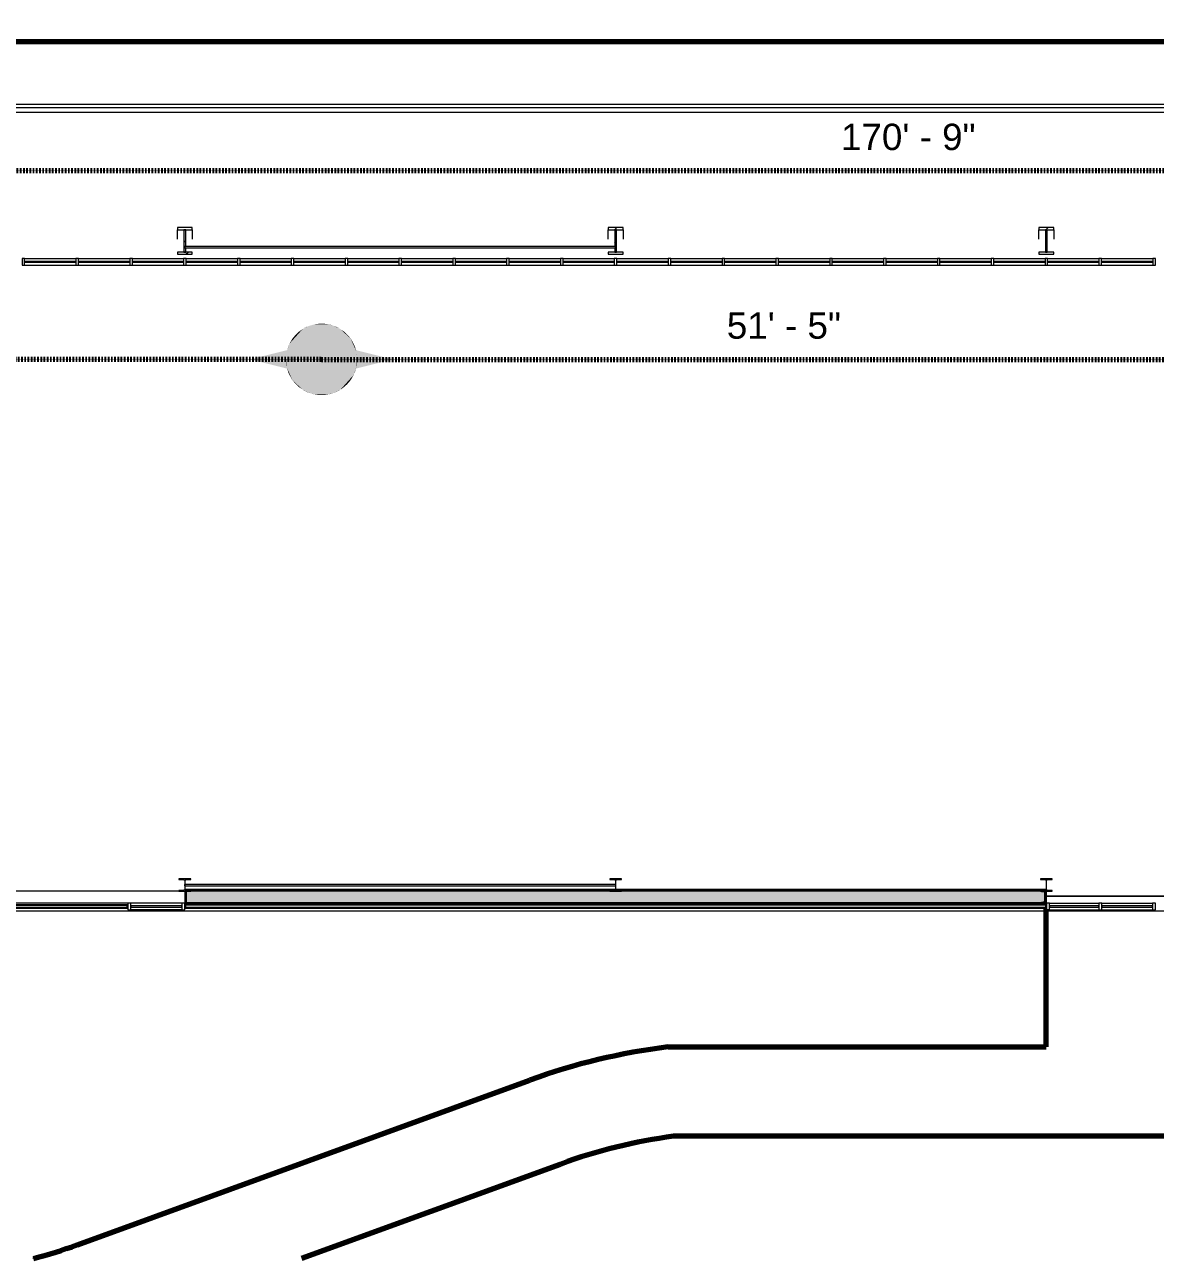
# Model space of a CAD drawing. Header units: inches. Extents: x 0 to 26364, y -23034 to 792.
# Drawn here: x 23268 to 24028, y -23034 to -22205 of the extents above; entities that cross this region are included whole.
import ezdxf

# ---------------------------------------------------------------- set-up
doc = ezdxf.new("R2010")
doc.units = ezdxf.units.IN
doc.header["$MEASUREMENT"] = 0
doc.linetypes.add('Dash', pattern=[0.25, 0.125, -0.125])
for name, color, linetype, lineweight in [('A-ANNO-IDEN', 131, 'Continuous', 9), ('A-ANNO-NOTE', 131, 'Continuous', 9), ('A-FLOR', 192, 'Continuous', 13), ('A-FLOR-HRAL', 11, 'Continuous', 13), ('A-FLOR-OTLN', 90, 'Continuous', 70), ('A-GENM', 13, 'Continuous', 13), ('A-GLAZ-CURT', 52, 'Continuous', 13), ('A-GLAZ-CWMG', 51, 'Continuous', 13), ('A-SITE-ROAD', 130, 'Continuous', 70), ('A-SITE-SWLK', 140, 'Continuous', 70), ('A-WALL', 113, 'Continuous', 13), ('A-WALL-PATT', 111, 'Continuous', 25), ('C-TOPO', 7, 'Continuous', 13), ('L-SITE-WALL', 31, 'Continuous', 13), ('S-BEAM', 12, 'Continuous', 13), ('S-COLS', 52, 'Continuous', 13)]:
    doc.layers.add(name, color=color, linetype=linetype, lineweight=lineweight)
doc.styles.add('Arial_1', font='arial.ttf', dxfattribs={"height": 17.703593})
pattern_1 = [(225, (23954.39, -22360.053), (19.00703, -19.00703), []), (225, (23954.39, -22388.853), (19.00703, -19.00703), [])]
pattern_2 = [(225, (23664.89, -22360.053), (19.00703, -19.00703), []), (225, (23664.89, -22388.853), (19.00703, -19.00703), [])]
pattern_3 = [(225, (23375.39, -22360.053), (19.00703, -19.00703), []), (225, (23375.39, -22388.853), (19.00703, -19.00703), [])]

# ---------------------------------------------------------------- blocks, each defined once
blk = doc.blocks.new('Struct_Xcel_Sports Complex_rvt-1-Egress Plan')
at = {"layer": 'A-FLOR', "color": 7}
blk.add_line((24132.95, -22790.8), (23954.27, -22790.8), dxfattribs=at)
at = {"layer": 'L-SITE-WALL', "color": 7}
for p, q in [((23337.08, -22798.8), (22941.02, -22798.8)), ((23954.52, -22798.8), (23375.27, -22798.8)), ((23954.27, -22790.8), (24132.95, -22790.8))]:
    blk.add_line(p, q, dxfattribs=at)
blk = doc.blocks.new('W-Wide Flange-Column - B2_E-V1-Egress Plan')
at = {"layer": 'S-COLS', "lineweight": 9}
h = blk.add_hatch(dxfattribs=at)
h.set_pattern_fill('FP_1', color=256, style=0, pattern_type=2)
h.set_pattern_definition([(225, (23375.39, -22783.178), (19.00703, -19.00703), []), (225, (23375.39, -22811.978), (19.00703, -19.00703), [])])
h.paths.add_polyline_path([(4, 4.13), (-4, 4.13), (-4, 3.69), (-0.84, 3.69), (-0.35, 3.49), (-0.14, 3), (-0.11, 0.73), (0.09, 0.7), (0.14, 0.73), (0.14, 3), (0.35, 3.49), (0.84, 3.69), (4, 3.69)], flags=0)
h.paths.add_polyline_path([(0.14, -0.17), (-0.03, -0.27), (-0.14, -0.27), (-0.14, -3), (-0.35, -3.49), (-0.84, -3.69), (-4, -3.69), (-4, -4.12), (4, -4.12), (4, -3.69), (0.84, -3.69), (0.35, -3.49), (0.14, -3), (0.14, -0.18)], flags=0)
at = {"layer": 'S-COLS', "lineweight": 15}
for p, q in [((4, 4.13), (-4, 4.13)), ((-4, 4.13), (-4, 3.69)), ((-4, 3.69), (-0.84, 3.69)), ((-0.14, 3), (-0.14, 0.73)), ((0.14, 0.64), (0.14, 3)), ((0.84, 3.69), (4, 3.69)), ((4, 3.69), (4, 4.13)), ((-0.84, -3.69), (-4, -3.69)), ((-4, -3.69), (-4, -4.12)), ((-4, -4.12), (4, -4.12)), ((-0.14, -0.27), (-0.14, -3)), ((0.14, -3), (0.14, -0.17)), ((4, -3.69), (0.84, -3.69)), ((4, -4.12), (4, -3.69))]:
    blk.add_line(p, q, dxfattribs=at)
for centre, start, end in [((-0.84, 3), 0, 90), ((0.84, 3), 90, 180), ((-0.84, -3), 270, 0), ((0.84, -3), 180, 270)]:
    blk.add_arc(centre, 0.691, start, end, dxfattribs=at)
blk = doc.blocks.new('W-Wide Flange-Column - B2_E-V2-Egress Plan')
at = {"layer": 'S-COLS', "lineweight": 9}
h = blk.add_hatch(dxfattribs=at)
h.set_pattern_fill('FP_2', color=256, style=0, pattern_type=2)
h.set_pattern_definition([(225, (23664.89, -22783.178), (19.00703, -19.00703), []), (225, (23664.89, -22811.978), (19.00703, -19.00703), [])])
h.paths.add_polyline_path([(4, 4.13), (-4, 4.13), (-4, 3.69), (-0.84, 3.69), (-0.35, 3.49), (-0.14, 3), (-0.11, 0.65), (0.06, 0.73), (0.14, 0.73), (0.14, 3), (0.35, 3.49), (0.84, 3.69), (4, 3.69)], flags=0)
h.paths.add_polyline_path([(-0.14, -0.15), (-0.14, -3), (-0.35, -3.49), (-0.84, -3.69), (-4, -3.69), (-4, -4.12), (4, -4.12), (4, -3.69), (0.84, -3.69), (0.35, -3.49), (0.14, -3), (0.13, -0.27), (-0.06, -0.23)], flags=0)
at = {"layer": 'S-COLS', "lineweight": 15}
for p, q in [((4, 4.13), (-4, 4.13)), ((-4, 4.13), (-4, 3.69)), ((-4, 3.69), (-0.84, 3.69)), ((-0.14, 3), (-0.14, 0.62)), ((0.14, 0.73), (0.14, 3)), ((0.84, 3.69), (4, 3.69)), ((4, 3.69), (4, 4.13)), ((-0.84, -3.69), (-4, -3.69)), ((-4, -3.69), (-4, -4.12)), ((-4, -4.12), (4, -4.12)), ((-0.14, -0.15), (-0.14, -3)), ((0.14, -3), (0.14, -0.27)), ((4, -3.69), (0.84, -3.69)), ((4, -4.12), (4, -3.69))]:
    blk.add_line(p, q, dxfattribs=at)
for centre, start, end in [((-0.84, 3), 0, 90), ((0.84, 3), 90, 180), ((-0.84, -3), 270, 0), ((0.84, -3), 180, 270)]:
    blk.add_arc(centre, 0.691, start, end, dxfattribs=at)
blk = doc.blocks.new('W-Wide Flange-Column - B2_E-V3-Egress Plan')
at = {"layer": 'S-COLS', "lineweight": 15}
for p, q in [((4, 4.13), (-4, 4.13)), ((-4, 4.13), (-4, 3.69)), ((-4, 3.69), (-0.84, 3.69)), ((-0.14, 3), (-0.14, -3)), ((0.14, -3), (0.14, 3)), ((0.84, 3.69), (4, 3.69)), ((4, 3.69), (4, 4.13)), ((-0.84, -3.69), (-4, -3.69)), ((-4, -3.69), (-4, -4.12)), ((-4, -4.12), (4, -4.12)), ((4, -3.69), (0.84, -3.69)), ((4, -4.12), (4, -3.69))]:
    blk.add_line(p, q, dxfattribs=at)
for centre, start, end in [((-0.84, 3), 0, 90), ((0.84, 3), 90, 180), ((-0.84, -3), 270, 0), ((0.84, -3), 180, 270)]:
    blk.add_arc(centre, 0.691, start, end, dxfattribs=at)
blk = doc.blocks.new('Rectangular Mullion - Exterior 2_ x 4_5_-1142339-Egress Plan')
at = {"layer": 'A-GLAZ-CWMG'}
for p, q in [((-2, 3), (0, 3)), ((-2, -1.5), (-2, 3)), ((0, 3), (0, -1.5)), ((0, -1.5), (-2, -1.5))]:
    blk.add_line(p, q, dxfattribs=at)
blk = doc.blocks.new('Top Rail Type - Top Rail_Internal_-939601-Egress Plan')
at = {"layer": 'A-FLOR-HRAL', "lineweight": 9}
for p, q in [((24222.81, -22261.26), (23241.39, -22261.26)), ((24222.81, -22264.3), (23241.39, -22264.3))]:
    blk.add_line(p, q, dxfattribs=at)
blk = doc.blocks.new('System Panel - INSULATED LOW-E GLAZING _SEE ELEVATIONS FOR U-FACTOR_ SHGC_ _ LT_-827433-Egress Plan')
at = {"layer": 'A-GLAZ-CURT', "lineweight": 9}
for p, q in [((17.09375, -0.25), (-17.09375, -0.25)), ((-17.09375, -0.25), (-17.09375, -1.25)), ((-17.09375, -1.25), (17.09375, -1.25)), ((17.09375, -1.25), (17.09375, -0.25))]:
    blk.add_line(p, q, dxfattribs=at)
at = {"layer": 'A-GLAZ-CURT'}
for p, q in [((-17.09375, -1.25), (-17.09375, -0.25)), ((17.09375, -0.25), (-17.09375, -0.25)), ((-17.09375, -1.25), (17.09375, -1.25)), ((17.09375, -0.25), (17.09375, -1.25))]:
    blk.add_line(p, q, dxfattribs=at)
blk = doc.blocks.new('Rectangular Mullion - Exterior 2_ x 4_5_-1115231-Egress Plan')
at = {"layer": 'A-GLAZ-CWMG'}
for p, q in [((-1, 3), (1, 3)), ((-1, -1.5), (-1, 3)), ((1, 3), (1, -1.5)), ((1, -1.5), (-1, -1.5))]:
    blk.add_line(p, q, dxfattribs=at)
blk = doc.blocks.new('columns and girder2 - one-V28-Egress Plan')
at = {"layer": 'S-BEAM', "lineweight": 9}
h = blk.add_hatch(dxfattribs=at)
h.set_pattern_fill('FP_25', color=256, style=0, pattern_type=2)
h.set_pattern_definition(pattern_1)
h.paths.add_polyline_path([(-5, -0.5), (-5, -2), (5, -2), (5, -0.5)], flags=0)
h.paths.add_polyline_path([(-5, -17.03), (-5, -18.55), (5, -18.55), (5, -17.03)], flags=0)
h.paths.add_polyline_path([(5, -1204.89), (-5, -1204.89), (-5, -1206.4), (5, -1206.4)], flags=0)
h.paths.add_polyline_path([(5, -1224.25), (-5, -1224.25), (-5, -1225), (5, -1225)], flags=0)
h = blk.add_hatch(dxfattribs=at)
h.set_pattern_fill('FP_25', color=256, style=0, pattern_type=2)
h.set_pattern_definition(pattern_1)
h.paths.add_polyline_path([(-0.63, -2), (-0.63, -17.03), (0.62, -17.03), (0.62, -2)], flags=0)
h.paths.add_polyline_path([(-0.63, -1206.4), (-0.63, -1224.25), (0.62, -1224.25), (0.62, -1206.4)], flags=0)
at = {"layer": 'S-BEAM', "lineweight": 15}
for p, q in [((5, -0.5), (-5, -0.5)), ((-5, -0.5), (-5, -2)), ((-5, -2), (5, -2)), ((0.62, -2), (-0.63, -2)), ((-0.63, -2), (-0.63, -17.03)), ((0.62, -17.03), (0.62, -2)), ((5, -2), (5, -0.5)), ((5, -17.03), (-5, -17.03)), ((-5, -17.03), (-5, -18.55)), ((-5, -18.55), (5, -18.55)), ((-0.63, -17.03), (0.62, -17.03)), ((5, -18.55), (5, -17.03))]:
    blk.add_line(p, q, dxfattribs=at)
at = {"layer": 'S-BEAM'}
for p, q in [((-5, -17.03), (-5, -10.69)), ((5, -10.69), (5, -17.03))]:
    blk.add_line(p, q, dxfattribs=at)
blk = doc.blocks.new('columns and girder2 - one-V29-Egress Plan')
at = {"layer": 'S-BEAM', "lineweight": 9}
h = blk.add_hatch(dxfattribs=at)
h.set_pattern_fill('FP_26', color=256, style=0, pattern_type=2)
h.set_pattern_definition(pattern_2)
h.paths.add_polyline_path([(5, -0.5), (-5, -0.5), (-5, -2), (5, -2)], flags=0)
h.paths.add_polyline_path([(5, -17.03), (-5, -17.03), (-5, -18.55), (5, -18.55)], flags=0)
h.paths.add_polyline_path([(-5, -1204.89), (-5, -1206.4), (5, -1206.4), (5, -1204.89), (3.06, -1204.89)], flags=0)
h.paths.add_polyline_path([(5, -1224.25), (-5, -1224.25), (-5, -1225), (5, -1225)], flags=0)
h = blk.add_hatch(dxfattribs=at)
h.set_pattern_fill('FP_26', color=256, style=0, pattern_type=2)
h.set_pattern_definition(pattern_2)
h.paths.add_polyline_path([(0, -5.72), (0.22, -5.6), (0.01, -5.71)], flags=0)
h.paths.add_polyline_path([(0.62, -2), (-0.63, -2), (-0.63, -17.03), (0.62, -17.03), (0.62, -5.72), (-0.16, -5.67), (-0.36, -5.33), (-0.22, -4.84), (0, -4.72), (0.62, -4.72), (0.62, -3.93)], flags=0)
h.paths.add_polyline_path([(0.62, -1206.4), (-0.63, -1206.4), (-0.63, -1224.25), (0.62, -1224.25), (0.62, -1222.25), (-0.05, -1222.23), (-0.32, -1222.02), (-0.38, -1221.66), (-0.21, -1221.36), (-0.01, -1221.25), (0.62, -1221.25), (0.62, -1214.36)], flags=0)
at = {"layer": 'S-BEAM', "lineweight": 15}
for p, q in [((5, -0.5), (-5, -0.5)), ((-5, -0.5), (-5, -2)), ((-5, -2), (5, -2)), ((0.62, -2), (-0.63, -2)), ((-0.63, -2), (-0.63, -17.03)), ((0.62, -4.72), (0.62, -2)), ((0.62, -17.03), (0.62, -5.72)), ((5, -2), (5, -0.5)), ((5, -17.03), (-5, -17.03)), ((-5, -17.03), (-5, -18.55)), ((-5, -18.55), (5, -18.55)), ((-0.63, -17.03), (0.62, -17.03)), ((5, -18.55), (5, -17.03))]:
    blk.add_line(p, q, dxfattribs=at)
at = {"layer": 'S-BEAM'}
for p, q in [((-5, -17.03), (-5, -10.69)), ((5, -10.69), (5, -17.03))]:
    blk.add_line(p, q, dxfattribs=at)
blk = doc.blocks.new('columns and girder2 - one-V30-Egress Plan')
at = {"layer": 'S-BEAM', "lineweight": 9}
h = blk.add_hatch(dxfattribs=at)
h.set_pattern_fill('FP_27', color=256, style=0, pattern_type=2)
h.set_pattern_definition(pattern_3)
h.paths.add_polyline_path([(5, -0.5), (-5, -0.5), (-5, -2), (5, -2)], flags=0)
h.paths.add_polyline_path([(-5, -17.03), (-5, -18.55), (5, -18.55), (5, -17.03)], flags=0)
h.paths.add_polyline_path([(-5, -1204.89), (-5, -1206.4), (5, -1206.4), (5, -1204.89)], flags=0)
h.paths.add_polyline_path([(5, -1224.25), (-5, -1224.25), (-5, -1225), (5, -1225)], flags=0)
h = blk.add_hatch(dxfattribs=at)
h.set_pattern_fill('FP_27', color=256, style=0, pattern_type=2)
h.set_pattern_definition(pattern_3)
h.paths.add_polyline_path([(0.62, -2), (-0.63, -2), (-0.63, -4.72), (0.1, -4.78), (0.26, -4.87), (0.35, -5.27), (0.26, -5.57), (-0.1, -5.72), (-0.63, -5.72), (-0.63, -17.03), (0.62, -17.03), (0.62, -3.93)], flags=0)
h.paths.add_polyline_path([(-0.63, -1206.4), (-0.59, -1221.25), (-0.26, -1221.27), (0.01, -1221.48), (0.1, -1221.75), (-0.1, -1222.14), (-0.3, -1222.25), (-0.63, -1222.25), (-0.63, -1224.25), (0.62, -1224.25), (0.62, -1206.4)], flags=0)
at = {"layer": 'S-BEAM', "lineweight": 15}
for p, q in [((5, -0.5), (-5, -0.5)), ((-5, -0.5), (-5, -2)), ((-5, -2), (5, -2)), ((0.62, -2), (-0.63, -2)), ((-0.63, -2), (-0.63, -4.72)), ((-0.63, -5.72), (-0.63, -17.03)), ((0.62, -17.03), (0.62, -2)), ((5, -2), (5, -0.5)), ((5, -17.03), (-5, -17.03)), ((-5, -17.03), (-5, -18.55)), ((-5, -18.55), (5, -18.55)), ((-0.63, -17.03), (0.62, -17.03)), ((5, -18.55), (5, -17.03))]:
    blk.add_line(p, q, dxfattribs=at)
at = {"layer": 'S-BEAM'}
for p, q in [((-5, -17.03), (-5, -10.69)), ((5, -10.69), (5, -17.03))]:
    blk.add_line(p, q, dxfattribs=at)
blk = doc.blocks.new('Rectangular Mullion - Exterior 2_ x 4_5_-V13-Egress Plan')
at = {"layer": 'A-GLAZ-CWMG'}
for p, q in [((26281.52, -22795.37), (26281.52, -22761.18)), ((26286.02, -22795.37), (26286.02, -22761.18))]:
    blk.add_line(p, q, dxfattribs=at)
blk = doc.blocks.new('System Panel - INSULATED LOW-E GLAZING _SEE ELEVATIONS FOR U-FACTOR_ SHGC_ _ LT_-1142335-Egress Plan')
at = {"layer": 'A-GLAZ-CURT', "lineweight": 9}
for p, q in [((16.53125, -0.25), (-16.53125, -0.25)), ((-16.53125, -0.25), (-16.53125, -1.25)), ((-16.53125, -1.25), (16.53125, -1.25)), ((16.53125, -1.25), (16.53125, -0.25))]:
    blk.add_line(p, q, dxfattribs=at)
at = {"layer": 'A-GLAZ-CURT'}
for p, q in [((-16.53125, -1.25), (-16.53125, -0.25)), ((16.53125, -0.25), (-16.53125, -0.25)), ((-16.53125, -1.25), (16.53125, -1.25)), ((16.53125, -0.25), (16.53125, -1.25))]:
    blk.add_line(p, q, dxfattribs=at)
blk = doc.blocks.new('Rectangular Mullion - Exterior 2_ x 4_5_-1136166-Egress Plan')
at = {"layer": 'A-GLAZ-CWMG'}
for p, q in [((23956.52, -22795.43), (23989.58, -22795.43)), ((23956.52, -22799.93), (23989.58, -22799.93))]:
    blk.add_line(p, q, dxfattribs=at)
blk = doc.blocks.new('Rectangular Mullion - Exterior 2_ x 4_5_-1142359-Egress Plan')
at = {"layer": 'A-GLAZ-CWMG'}
for p, q in [((-2, 1.5), (0, 1.5)), ((-2, -3), (-2, 1.5)), ((0, 1.5), (0, -3)), ((0, -3), (-2, -3))]:
    blk.add_line(p, q, dxfattribs=at)
blk = doc.blocks.new('Rectangular Mullion - Exterior 2_ x 4_5_-827470-Egress Plan')
at = {"layer": 'A-GLAZ-CWMG'}
for p, q in [((-1, 1.5), (1, 1.5)), ((-1, -3), (-1, 1.5)), ((1, 1.5), (1, -3)), ((1, -3), (-1, -3))]:
    blk.add_line(p, q, dxfattribs=at)
blk = doc.blocks.new('System Panel - INSULATED LOW-E GLAZING _SEE ELEVATIONS FOR U-FACTOR_ SHGC_ _ LT_-V76-Egress Plan')
at = {"layer": 'A-GLAZ-CURT', "lineweight": 9}
for p, q in [((17.09375, 1.25), (-17.09375, 1.25)), ((-17.09375, 1.25), (-17.09375, 0.25)), ((-17.09375, 0.25), (17.09375, 0.25)), ((17.09375, 0.25), (17.09375, 1.25))]:
    blk.add_line(p, q, dxfattribs=at)
at = {"layer": 'A-GLAZ-CURT'}
for p, q in [((-17.09375, 0.25), (-17.09375, 1.25)), ((17.09375, 1.25), (-17.09375, 1.25)), ((-17.09375, 0.25), (17.09375, 0.25)), ((17.09375, 1.25), (17.09375, 0.25))]:
    blk.add_line(p, q, dxfattribs=at)
blk = doc.blocks.new('Rectangular Mullion - Exterior 2_ x 4_5_-1060760-Egress Plan')
at = {"layer": 'A-GLAZ-CWMG'}
for p, q in [((25834.02, -22795.43), (25799.83, -22795.43)), ((25834.02, -22799.93), (25799.83, -22799.93))]:
    blk.add_line(p, q, dxfattribs=at)
blk = doc.blocks.new('System Panel - Interior Glazing-1220293-Egress Plan')
at = {"layer": 'A-GLAZ-CURT', "lineweight": 9}
for p, q in [((17.21875, -0.5625), (-17.21875, -0.5625)), ((-17.21875, -0.5625), (-17.21875, -0.9375)), ((-17.21875, -0.9375), (17.21875, -0.9375)), ((17.21875, -0.9375), (17.21875, -0.5625))]:
    blk.add_line(p, q, dxfattribs=at)
blk = doc.blocks.new('Rectangular Mullion - Interior 1_75_ x 4_5_-1179494-Egress Plan')
at = {"layer": 'A-GLAZ-CWMG'}
for p, q in [((24570.45, -22362.3), (24604.89, -22362.3)), ((24570.45, -22366.8), (24604.89, -22366.8))]:
    blk.add_line(p, q, dxfattribs=at)
blk = doc.blocks.new('Rectangular Mullion - Interior 1_75_ x 4_5_-1220290-Egress Plan')
at = {"layer": 'A-GLAZ-CWMG'}
for p, q in [((-0.875, 3), (0.875, 3)), ((-0.875, -1.5), (-0.875, 3)), ((0.875, 3), (0.875, -1.5)), ((0.875, -1.5), (-0.875, -1.5))]:
    blk.add_line(p, q, dxfattribs=at)
blk = doc.blocks.new('Girt_C - 8_D-1665748-Egress Plan')
at = {"layer": 'S-BEAM'}
for p, q in [((23081.89, -22787.3), (22945.27, -22787.3)), ((22945.27, -22787.49), (22945.27, -22787.3)), ((22945.27, -22795.12), (22945.27, -22787.49)), ((23371.39, -22787.3), (23089.89, -22787.3)), ((22945.27, -22795.3), (22945.27, -22795.12)), ((22945.27, -22795.3), (23375.52, -22795.3))]:
    blk.add_line(p, q, dxfattribs=at)
blk = doc.blocks.new('Round Bar - 1_-1257056-Egress Plan')
at = {"layer": 'S-BEAM'}
for p, q in [((24678.62, -22354.33), (24533.39, -22354.33)), ((24533.39, -22355.33), (24678.62, -22355.33))]:
    blk.add_line(p, q, dxfattribs=at)
for start_param, end_param in [(0, 3.141593), (3.141593, 6.283185)]:
    blk.add_ellipse((24533.39, -22354.83), major_axis=(0, 0.5), ratio=0.73532, start_param=start_param, end_param=end_param, dxfattribs=at)
blk = doc.blocks.new('Round Bar - 1_-1257174-Egress Plan')
at = {"layer": 'S-BEAM'}
for p, q in [((24822.89, -22354.33), (24677.63, -22354.33)), ((24677.69, -22355.33), (24822.89, -22355.33))]:
    blk.add_line(p, q, dxfattribs=at)
for start_param, end_param in [(0, 3.141593), (3.141593, 6.283185)]:
    blk.add_ellipse((24822.89, -22354.83), major_axis=(0, 0.5), ratio=0.73532, start_param=start_param, end_param=end_param, dxfattribs=at)
blk = doc.blocks.new('Round Bar - 1_-1264636-Egress Plan')
at = {"layer": 'S-BEAM'}
for p, q in [((24678.94, -22782.91), (24533.34, -22782.91)), ((24533.34, -22783.91), (24678.92, -22783.91))]:
    blk.add_line(p, q, dxfattribs=at)
for start_param, end_param in [(0, 3.141593), (3.141593, 6.283185)]:
    blk.add_ellipse((24533.34, -22783.41), major_axis=(0, 0.5), ratio=0.440323, start_param=start_param, end_param=end_param, dxfattribs=at)
blk = doc.blocks.new('Round Bar - 1_-1264677-Egress Plan')
at = {"layer": 'S-BEAM'}
for p, q in [((24677.32, -22783.91), (24822.91, -22783.91)), ((24822.91, -22782.91), (24677.33, -22782.91))]:
    blk.add_line(p, q, dxfattribs=at)
for start_param, end_param in [(0, 3.141593), (3.141593, 6.283185)]:
    blk.add_ellipse((24822.91, -22783.41), major_axis=(0, 0.5), ratio=0.440323, start_param=start_param, end_param=end_param, dxfattribs=at)
blk = doc.blocks.new('Path of Travel - 01 Start-1856034-Egress Plan')
at = {"layer": 'A-GENM', "linetype": 'Dash', "lineweight": 70}
blk.add_line((8.96, 0), (625.96, 0), dxfattribs=at)
blk = doc.blocks.new('Path of Travel - 01 Start-1856035-Egress Plan')
at = {"layer": 'A-GENM', "linetype": 'Dash', "lineweight": 70}
blk.add_line((8.96, 0), (625.96, 0), dxfattribs=at)
blk = doc.blocks.new('Path of Travel - 02 Middle-1854587-Egress Plan')
at = {"layer": 'A-GENM', "linetype": 'Dash', "lineweight": 70}
blk.add_line((8.96, 0), (2057.96, 0), dxfattribs=at)

msp = doc.modelspace()

# ---------------------------------------------------------------- hatches: boundary and pattern name
at = {"layer": 'A-ANNO-NOTE'}
for points in [[(23445.63, -22419.67), (23479.87, -22409.75), (23474.99, -22407.43), (23458.7, -22414.23)], [(23445.63, -22419.67), (23474.99, -22407.43), (23454.58, -22409.75), (23450.54, -22414.23)], [(23454.58, -22409.75), (23474.99, -22407.43), (23458.62, -22407.74)], [(23454.58, -22409.75), (23458.62, -22407.74), (23456.55, -22408.65)], [(23454.58, -22409.75), (23475.83, -22407.74), (23458.62, -22407.74)], [(23479.87, -22409.75), (23475.83, -22407.74), (23454.58, -22409.75)], [(23454.58, -22409.75), (23458.62, -22407.74), (23457.37, -22408.26)], [(23475.83, -22407.74), (23462.52, -22406.61), (23458.62, -22407.74)], [(23458.62, -22407.74), (23474.99, -22407.43), (23462.52, -22406.61)], [(23462.52, -22406.61), (23470.6, -22406.38), (23463.85, -22406.38)], [(23471.94, -22406.61), (23470.6, -22406.38), (23462.52, -22406.61)], [(23474.99, -22407.43), (23463.85, -22406.38), (23462.52, -22406.61)], [(23475.83, -22407.74), (23471.94, -22406.61), (23462.52, -22406.61)], [(23463.85, -22406.38), (23470.6, -22406.38), (23466.1, -22406.17)], [(23463.85, -22406.38), (23470.6, -22406.38), (23468.35, -22406.17)], [(23463.85, -22406.38), (23468.35, -22406.17), (23466.1, -22406.17)], [(23474.99, -22407.43), (23470.6, -22406.38), (23463.85, -22406.38)], [(23470.6, -22406.38), (23468.35, -22406.17), (23466.1, -22406.17)], [(23474.99, -22407.43), (23471.94, -22406.61), (23470.6, -22406.38)], [(23475.83, -22407.74), (23473.26, -22406.92), (23471.94, -22406.61)], [(23474.99, -22407.43), (23473.26, -22406.92), (23471.94, -22406.61)], [(23479.87, -22409.75), (23477.9, -22408.65), (23474.99, -22407.43)], [(23479.87, -22409.75), (23477.9, -22408.65), (23475.83, -22407.74)], [(23445.63, -22419.67), (23454.58, -22409.75), (23447.7, -22416.18)], [(23445.63, -22419.67), (23479.87, -22409.75), (23454.58, -22409.75), (23450.54, -22414.23)], [(23488.82, -22440.62), (23479.87, -22409.75), (23445.63, -22419.67)], [(23488.82, -22440.62), (23479.87, -22409.75), (23445.63, -22419.67)], [(23445.63, -22419.67), (23454.58, -22409.75), (23447.7, -22416.18)], [(23447.7, -22416.18), (23454.58, -22409.75), (23452.01, -22411.58), (23449.54, -22414.23)], [(23447.7, -22416.18), (23454.58, -22409.75), (23450.02, -22413.42), (23449.34, -22414.23)], [(23447.7, -22416.18), (23452.01, -22411.58), (23450.02, -22413.42), (23449.34, -22414.23)], [(23450.02, -22413.42), (23454.58, -22409.75), (23451.67, -22411.87)], [(23486.75, -22416.18), (23482.44, -22411.58), (23479.87, -22409.75), (23484.66, -22414.23)], [(23490.62, -22424.77), (23486.75, -22416.18), (23479.87, -22409.75), (23483.07, -22414.23)], [(23488.82, -22440.62), (23490.62, -22424.77), (23479.87, -22409.75), (23481.17, -22414.23)], [(23490.62, -22424.77), (23486.75, -22416.18), (23479.87, -22409.75), (23483.07, -22414.23)], [(23486.75, -22416.18), (23482.44, -22411.58), (23479.87, -22409.75), (23484.66, -22414.23)], [(23488.82, -22440.62), (23490.62, -22424.77), (23479.87, -22409.75), (23481.17, -22414.23)], [(23486.75, -22416.18), (23484.43, -22413.42), (23482.44, -22411.58), (23484.91, -22414.23)], [(23486.75, -22416.18), (23484.43, -22413.42), (23482.44, -22411.58), (23484.91, -22414.23)], [(23484.43, -22413.42), (23483.79, -22412.78), (23482.44, -22411.58)], [(23486.75, -22416.18), (23485.93, -22415.11), (23485.11, -22414.23)], [(23486.75, -22416.18), (23485.93, -22415.11), (23485.11, -22414.23)], [(23489.38, -22420.91), (23487.5, -22417.31), (23486.75, -22416.18)], [(23490.62, -22424.77), (23489.38, -22420.91), (23486.75, -22416.18)], [(23489.38, -22420.91), (23487.5, -22417.31), (23486.75, -22416.18)], [(23490.62, -22424.77), (23489.38, -22420.91), (23486.75, -22416.18)], [(23489.38, -22420.91), (23488.2, -22418.47), (23487.5, -22417.31)], [(23489.38, -22420.91), (23488.2, -22418.47), (23487.5, -22417.31)], [(23467.23, -22442.15), (23467.23, -22418.15), (23419.23, -22430.15)], [(23443.84, -22435.52), (23443.84, -22424.77), (23443.33, -22427.89)], [(23443.84, -22435.52), (23443.84, -22424.77), (23443.33, -22427.89)], [(23454.58, -22450.54), (23445.63, -22419.67), (23443.84, -22435.52)], [(23443.84, -22435.52), (23445.63, -22419.67), (23443.84, -22424.77)], [(23443.84, -22424.77), (23445.63, -22419.67), (23445.08, -22420.91)], [(23454.58, -22450.54), (23445.63, -22419.67), (23443.84, -22435.52)], [(23443.84, -22435.52), (23445.63, -22419.67), (23443.84, -22424.77)], [(23443.84, -22424.77), (23445.63, -22419.67), (23445.08, -22420.91)], [(23454.58, -22450.54), (23488.82, -22440.62), (23445.63, -22419.67)], [(23454.58, -22450.54), (23488.82, -22440.62), (23445.63, -22419.67)], [(23467.23, -22442.15), (23515.23, -22430.15), (23467.23, -22418.15)], [(23488.82, -22440.62), (23490.62, -22435.52), (23490.62, -22424.77)], [(23488.82, -22440.62), (23490.62, -22435.52), (23490.62, -22424.77)], [(23490.62, -22424.77), (23489.86, -22422.17), (23489.38, -22420.91)], [(23490.62, -22424.77), (23489.86, -22422.17), (23489.38, -22420.91)], [(23491.12, -22427.89), (23490.88, -22426.1), (23490.62, -22424.77)], [(23490.62, -22435.52), (23491.12, -22427.89), (23490.62, -22424.77)], [(23491.12, -22427.89), (23490.88, -22426.1), (23490.62, -22424.77)], [(23490.62, -22435.52), (23491.12, -22427.89), (23490.62, -22424.77)], [(23443.84, -22435.52), (23443.33, -22427.89), (23443.33, -22432.4)], [(23443.84, -22435.52), (23443.33, -22427.89), (23443.33, -22432.4)], [(23490.62, -22435.52), (23491.12, -22432.4), (23491.12, -22427.89)], [(23490.62, -22435.52), (23491.12, -22432.4), (23491.12, -22427.89)], [(23490.62, -22435.52), (23490.88, -22434.19), (23491.12, -22432.4)], [(23490.62, -22435.52), (23490.88, -22434.19), (23491.12, -22432.4)], [(23491.12, -22432.4), (23491.16, -22431.95), (23491.12, -22427.89)], [(23491.12, -22432.4), (23491.16, -22431.95), (23491.16, -22428.34)], [(23491.16, -22431.95), (23491.22, -22430.6), (23491.16, -22428.34)], [(23491.16, -22431.95), (23491.22, -22429.69), (23491.16, -22428.34)], [(23454.58, -22450.54), (23443.84, -22435.52), (23447.7, -22444.11)], [(23447.7, -22444.11), (23443.84, -22435.52), (23445.08, -22439.38)], [(23454.58, -22450.54), (23443.84, -22435.52), (23447.7, -22444.11)], [(23447.7, -22444.11), (23443.84, -22435.52), (23445.08, -22439.38)], [(23447.7, -22444.11), (23445.08, -22439.38), (23446.95, -22442.98)], [(23447.7, -22444.11), (23445.08, -22439.38), (23446.95, -22442.98)], [(23479.87, -22450.54), (23488.82, -22440.62), (23454.58, -22450.54)], [(23459.47, -22452.86), (23488.82, -22440.62), (23454.58, -22450.54)], [(23459.47, -22452.86), (23479.87, -22450.54), (23488.82, -22440.62)], [(23479.87, -22450.54), (23486.75, -22444.11), (23488.82, -22440.62)], [(23479.87, -22450.54), (23486.75, -22444.11), (23488.82, -22440.62)], [(23486.75, -22444.11), (23487.5, -22442.98), (23488.82, -22440.62)], [(23486.75, -22444.11), (23487.5, -22442.98), (23488.82, -22440.62)], [(23488.82, -22440.62), (23489.38, -22439.38), (23490.62, -22435.52)], [(23488.82, -22440.62), (23489.38, -22439.38), (23490.62, -22435.52)], [(23489.38, -22439.38), (23489.86, -22438.12), (23490.62, -22435.52)], [(23489.38, -22439.38), (23489.86, -22438.12), (23490.62, -22435.52)], [(23452.01, -22448.71), (23447.7, -22444.11), (23450.02, -22446.87)], [(23454.58, -22450.54), (23447.7, -22444.11), (23452.01, -22448.71)], [(23454.58, -22450.54), (23447.7, -22444.11), (23452.01, -22448.71)], [(23452.01, -22448.71), (23447.7, -22444.11), (23450.02, -22446.87)], [(23458.62, -22452.55), (23479.87, -22450.54), (23454.58, -22450.54)], [(23458.62, -22452.55), (23454.58, -22450.54), (23456.55, -22451.64)], [(23459.47, -22452.86), (23454.58, -22450.54), (23456.55, -22451.64)], [(23475.83, -22452.55), (23479.87, -22450.54), (23458.62, -22452.55)], [(23459.47, -22452.86), (23475.83, -22452.55), (23479.87, -22450.54)], [(23475.83, -22452.55), (23477.9, -22451.64), (23479.87, -22450.54)], [(23475.83, -22452.55), (23477.08, -22452.03), (23479.87, -22450.54)], [(23477.08, -22452.03), (23477.9, -22451.64), (23479.87, -22450.54)], [(23479.87, -22450.54), (23482.44, -22448.71), (23486.75, -22444.11)], [(23479.87, -22450.54), (23484.43, -22446.87), (23486.75, -22444.11)], [(23479.87, -22450.54), (23482.79, -22448.42), (23484.43, -22446.87)], [(23479.87, -22450.54), (23480.63, -22450.05), (23482.79, -22448.42)], [(23479.87, -22450.54), (23480.63, -22450.05), (23482.44, -22448.71)], [(23482.44, -22448.71), (23484.43, -22446.87), (23486.75, -22444.11)], [(23484.43, -22446.87), (23485.93, -22445.18), (23486.75, -22444.11)], [(23484.43, -22446.87), (23485.93, -22445.18), (23486.75, -22444.11)], [(23471.94, -22453.68), (23458.62, -22452.55), (23462.52, -22453.68)], [(23471.94, -22453.68), (23475.83, -22452.55), (23458.62, -22452.55)], [(23471.94, -22453.68), (23475.83, -22452.55), (23459.47, -22452.86)], [(23470.6, -22453.91), (23471.94, -22453.68), (23459.47, -22452.86)], [(23463.85, -22453.91), (23470.6, -22453.91), (23459.47, -22452.86)], [(23463.85, -22453.91), (23459.47, -22452.86), (23462.52, -22453.68)], [(23463.85, -22453.91), (23471.94, -22453.68), (23462.52, -22453.68)], [(23463.85, -22453.91), (23470.6, -22453.91), (23471.94, -22453.68)], [(23468.35, -22454.12), (23463.85, -22453.91), (23466.1, -22454.12)], [(23468.35, -22454.12), (23470.6, -22453.91), (23463.85, -22453.91)], [(23466.1, -22454.12), (23470.6, -22453.91), (23463.85, -22453.91)], [(23468.35, -22454.12), (23470.6, -22453.91), (23466.1, -22454.12)], [(23471.94, -22453.68), (23473.26, -22453.38), (23475.83, -22452.55)], [(23471.94, -22453.68), (23473.26, -22453.38), (23475.83, -22452.55)]]:
    msp.add_hatch(color=256, dxfattribs=at).paths.add_polyline_path(points, flags=0)
at = {"layer": 'A-WALL-PATT', "lineweight": 9}
h = msp.add_hatch(dxfattribs=at)
h.set_pattern_fill('FP_11', color=256, style=0, pattern_type=2)
h.set_pattern_definition([(161.57, (0.96, 0.96), (-7.6802237, -0.0009796), [0, -54.643, 6.067, 0]), (18.43, (-0.96, 0.96), (-7.6802237, 0.0009796), [0, -54.643, 6.067, 0]), (108.43, (0.96, 0.96), (3.8382953, -19.20136532), [18.211, -42.499]), (71.57, (-0.96, 0.96), (3.8382953, 19.20136532), [18.211, -42.499])])
h.paths.add_polyline_path([(23376.27, -22795.3), (23953.52, -22795.3), (23953.52, -22787.3), (23376.27, -22787.3), (23376.27, -22791.88)], flags=0)
h = msp.add_hatch(dxfattribs=at)
h.set_pattern_fill('FP_13', color=256, style=0, pattern_type=2)
h.set_pattern_definition([(0, (0, 0), (30.72, 7.68), [2.534, -20.506, 2.534, -20.506, -122.88]), (0, (0, 0), (30.72, 7.68), [-46.08, 2.534, -43.546, 2.534, -20.506, -53.76]), (0, (0, 0), (30.72, 7.68), [-115.2, 2.534, -12.826, 2.534, -35.866]), (120, (11.52, 3.84), (-22.0110751, 22.7643004), [2.534, -20.506, 2.534, -20.506, -122.88]), (120, (11.52, 3.84), (-22.0110751, 22.7643004), [-46.08, 2.534, -43.546, 2.534, -20.506, -53.76]), (120, (11.52, 3.84), (-22.0110751, 22.7643004), [-115.2, 2.534, -12.826, 2.534, -35.866]), (240, (15.36, 19.2), (-8.7089249, -30.4443004), [2.534, -20.506, 2.534, -20.506, -122.88]), (240, (15.36, 19.2), (-8.7089249, -30.4443004), [-46.08, 2.534, -43.546, 2.534, -20.506, -53.76]), (240, (15.36, 19.2), (-8.7089249, -30.4443004), [-115.2, 2.534, -12.826, 2.534, -35.866])])
h.paths.add_polyline_path([(23398.63, -22795.8), (23953.52, -22795.8), (23953.52, -22795.3), (23376.27, -22795.3), (23376.27, -22795.8), (23381.08, -22795.8)], flags=0)
h = msp.add_hatch(dxfattribs=at)
h.set_pattern_fill('FP_14', color=256, style=0, pattern_type=2)
h.set_pattern_definition([(0, (0, 0), (0, 24), []), (90, (0, 0), (-24, 1e-15), [])])
h.paths.add_polyline_path([(23953.52, -22796.8), (23953.52, -22795.8), (23376.27, -22795.8), (23376.27, -22796.8), (23942.57, -22796.8)], flags=0)

# ---------------------------------------------------------------- linework, layer by layer
at = {"layer": 'A-FLOR'}
msp.add_line((23241.39, -22258.78), (24223.42, -22258.78), dxfattribs=at)
at = {"layer": 'A-FLOR-OTLN'}
msp.add_line((24223.42, -22216.78), (23241.39, -22216.78), dxfattribs=at)
at = {"layer": 'A-SITE-ROAD'}
for p, q in [((26158.89, -22952.07), (23703.9, -22952.07)), ((23453.99, -23033.97), (23627.85, -22970.69))]:
    msp.add_line(p, q, dxfattribs=at)
msp.add_arc((23750.97, -23308.98), 360, 97.51288, 110, dxfattribs=at)
at = {"layer": 'A-SITE-SWLK'}
for p, q in [((23954.27, -22892.07), (23954.27, -22799.43)), ((23700.12, -22892.07), (23954.27, -22892.07)), ((23303.21, -23024.99), (23607.32, -22914.31))]:
    msp.add_line(p, q, dxfattribs=at)
for centre, radius, start, end in [((23750.97, -23308.98), 420, 96.95486, 110), ((23200.61, -22743.09), 300, 284.09624, 290)]:
    msp.add_arc(centre, radius, start, end, dxfattribs=at)
at = {"layer": 'A-WALL', "lineweight": 25}
for p, q in [((23375.52, -22787.3), (23375.52, -22798.62)), ((23664.59, -22786.55), (23375.69, -22786.55)), ((23954.09, -22786.55), (23665.19, -22786.55)), ((23954.27, -22798.62), (23954.27, -22787.3)), ((23336.77, -22796.91), (22941.33, -22796.91)), ((22941.33, -22798.48), (23336.77, -22798.48)), ((23336.77, -22798.48), (23336.77, -22796.91)), ((23375.52, -22798.62), (23954.27, -22798.62))]:
    msp.add_line(p, q, dxfattribs=at)
at = {"layer": 'A-WALL', "lineweight": 9}
for p, q in [((23376.27, -22787.3), (23376.27, -22796.8)), ((23660.89, -22787.3), (23379.39, -22787.3)), ((23950.39, -22787.3), (23668.89, -22787.3)), ((23953.52, -22796.8), (23953.52, -22787.3)), ((23954.27, -22796.8), (23375.52, -22796.8)), ((23954.27, -22798.3), (23375.52, -22798.3)), ((23953.52, -22795.3), (23376.27, -22795.3)), ((23953.52, -22795.8), (23376.27, -22795.8))]:
    msp.add_line(p, q, dxfattribs=at)
at = {"layer": 'C-TOPO'}
for p, q in [((23954.26, -22892.07), (23954.26, -22798.8)), ((23954.26, -22798.8), (23954.52, -22798.8)), ((23954.52, -22798.8), (23954.26, -22798.8)), ((23954.26, -22798.8), (23954.26, -22892.07)), ((23637.66, -22904.55), (23668.65, -22897.12)), ((23668.65, -22897.12), (23637.66, -22904.55)), ((23668.65, -22897.12), (23700.12, -22892.07)), ((23700.12, -22892.07), (23668.65, -22897.12)), ((23700.12, -22892.07), (23954.26, -22892.07)), ((23954.26, -22892.07), (23700.12, -22892.07)), ((23607.32, -22914.31), (23637.66, -22904.55)), ((23637.66, -22904.55), (23607.32, -22914.31)), ((23303.21, -23024.99), (23607.32, -22914.31)), ((23607.32, -22914.31), (23303.21, -23024.99)), ((23703.9, -22952.07), (23678.12, -22956.42)), ((23678.12, -22956.42), (23703.9, -22952.07)), ((26363.97, -22952.07), (23703.9, -22952.07)), ((26284.89, -22952.07), (23703.9, -22952.07)), ((23627.85, -22970.69), (23652.73, -22962.64)), ((23627.85, -22970.69), (23652.73, -22962.64)), ((23678.12, -22956.42), (23652.73, -22962.64)), ((23652.73, -22962.64), (23678.12, -22956.42)), ((23627.85, -22970.69), (23453.99, -23033.97)), ((23453.99, -23033.97), (23627.85, -22970.69)), ((23278.25, -23032.86), (23303.21, -23024.99)), ((23303.21, -23024.99), (23278.25, -23032.86)), ((23273.28, -23033.97), (23278.25, -23032.86)), ((23278.25, -23032.86), (23273.28, -23033.97))]:
    msp.add_line(p, q, dxfattribs=at)
at = {"layer": 'L-SITE-WALL'}
for p, q in [((22941.02, -22798.8), (23337.08, -22798.8)), ((23375.27, -22798.8), (23954.52, -22798.8)), ((25232.82, -22800.8), (22652.39, -22800.8))]:
    msp.add_line(p, q, dxfattribs=at)
at = {"layer": 'S-COLS', "lineweight": 15}
for p, q in [((23951.44, -22787.69), (23953.09, -22787.95)), ((23953.09, -22787.95), (23953.09, -22794.65)), ((23953.39, -22795.3), (23953.39, -22787.3)), ((23951.05, -22795.3), (23953.39, -22795.3)), ((23953.09, -22794.65), (23951.44, -22794.91))]:
    msp.add_line(p, q, dxfattribs=at)
for centre, start, end in [((23951.44, -22787.3), 180, 270), ((23951.44, -22795.3), 90, 180)]:
    msp.add_arc(centre, 0.39, start, end, dxfattribs=at)

# ---------------------------------------------------------------- block references
at = {"layer": 'A-FLOR-HRAL', "lineweight": 9}
msp.add_blockref('Top Rail Type - Top Rail_Internal_-939601-Egress Plan', (0, 0), dxfattribs=at)
at = {"layer": 'A-GENM', "rotation": 180}
for name, p in [('Path of Travel - 02 Middle-1854587-Egress Plan', (24892.79, -22303.41)), ('Path of Travel - 01 Start-1856035-Egress Plan', (23476.19, -22430.15))]:
    msp.add_blockref(name, p, dxfattribs=at)
at = {"layer": 'A-GENM'}
msp.add_blockref('Path of Travel - 01 Start-1856034-Egress Plan', (23458.27, -22430.15), dxfattribs=at)
at = {"layer": 'A-GLAZ-CURT', "rotation": 180}
for name, p in [('System Panel - Interior Glazing-1220293-Egress Plan', (23284.92, -22365.3)), ('System Panel - Interior Glazing-1220293-Egress Plan', (23321.11, -22365.3)), ('System Panel - Interior Glazing-1220293-Egress Plan', (23357.3, -22365.3)), ('System Panel - Interior Glazing-1220293-Egress Plan', (23393.48, -22365.3)), ('System Panel - Interior Glazing-1220293-Egress Plan', (23429.67, -22365.3)), ('System Panel - Interior Glazing-1220293-Egress Plan', (23465.86, -22365.3)), ('System Panel - Interior Glazing-1220293-Egress Plan', (23502.05, -22365.3)), ('System Panel - Interior Glazing-1220293-Egress Plan', (23538.23, -22365.3)), ('System Panel - Interior Glazing-1220293-Egress Plan', (23574.42, -22365.3)), ('System Panel - Interior Glazing-1220293-Egress Plan', (23610.61, -22365.3)), ('System Panel - Interior Glazing-1220293-Egress Plan', (23646.8, -22365.3)), ('System Panel - Interior Glazing-1220293-Egress Plan', (23682.98, -22365.3)), ('System Panel - Interior Glazing-1220293-Egress Plan', (23719.17, -22365.3)), ('System Panel - Interior Glazing-1220293-Egress Plan', (23755.36, -22365.3)), ('System Panel - Interior Glazing-1220293-Egress Plan', (23791.55, -22365.3)), ('System Panel - Interior Glazing-1220293-Egress Plan', (23827.73, -22365.3)), ('System Panel - Interior Glazing-1220293-Egress Plan', (23863.92, -22365.3)), ('System Panel - Interior Glazing-1220293-Egress Plan', (23900.11, -22365.3)), ('System Panel - Interior Glazing-1220293-Egress Plan', (23936.3, -22365.3)), ('System Panel - Interior Glazing-1220293-Egress Plan', (23972.48, -22365.3)), ('System Panel - Interior Glazing-1220293-Egress Plan', (24008.67, -22365.3)), ('System Panel - INSULATED LOW-E GLAZING _SEE ELEVATIONS FOR U-FACTOR_ SHGC_ _ LT_-1142335-Egress Plan', (23973.05, -22798.43)), ('System Panel - INSULATED LOW-E GLAZING _SEE ELEVATIONS FOR U-FACTOR_ SHGC_ _ LT_-827433-Egress Plan', (24008.67, -22798.43))]:
    msp.add_blockref(name, p, dxfattribs=at)
at = {"layer": 'A-GLAZ-CURT'}
msp.add_blockref('System Panel - INSULATED LOW-E GLAZING _SEE ELEVATIONS FOR U-FACTOR_ SHGC_ _ LT_-V76-Egress Plan', (23356.17, -22798.43), dxfattribs=at)
at = {"layer": 'A-GLAZ-CWMG', "extrusion": (0, 0, -1)}
for name, p in [('Rectangular Mullion - Interior 1_75_ x 4_5_-1220290-Egress Plan', (-23266.83, -22365.3)), ('Rectangular Mullion - Interior 1_75_ x 4_5_-1220290-Egress Plan', (-23303.02, -22365.3)), ('Rectangular Mullion - Interior 1_75_ x 4_5_-1220290-Egress Plan', (-23339.2, -22365.3)), ('Rectangular Mullion - Interior 1_75_ x 4_5_-1220290-Egress Plan', (-23375.39, -22365.3)), ('Rectangular Mullion - Interior 1_75_ x 4_5_-1220290-Egress Plan', (-23411.58, -22365.3)), ('Rectangular Mullion - Interior 1_75_ x 4_5_-1220290-Egress Plan', (-23447.77, -22365.3)), ('Rectangular Mullion - Interior 1_75_ x 4_5_-1220290-Egress Plan', (-23483.95, -22365.3)), ('Rectangular Mullion - Interior 1_75_ x 4_5_-1220290-Egress Plan', (-23520.14, -22365.3)), ('Rectangular Mullion - Interior 1_75_ x 4_5_-1220290-Egress Plan', (-23556.33, -22365.3)), ('Rectangular Mullion - Interior 1_75_ x 4_5_-1220290-Egress Plan', (-23592.52, -22365.3)), ('Rectangular Mullion - Interior 1_75_ x 4_5_-1220290-Egress Plan', (-23628.7, -22365.3)), ('Rectangular Mullion - Interior 1_75_ x 4_5_-1220290-Egress Plan', (-23664.89, -22365.3)), ('Rectangular Mullion - Interior 1_75_ x 4_5_-1220290-Egress Plan', (-23701.08, -22365.3)), ('Rectangular Mullion - Interior 1_75_ x 4_5_-1220290-Egress Plan', (-23737.27, -22365.3)), ('Rectangular Mullion - Interior 1_75_ x 4_5_-1220290-Egress Plan', (-23773.45, -22365.3)), ('Rectangular Mullion - Interior 1_75_ x 4_5_-1220290-Egress Plan', (-23809.64, -22365.3)), ('Rectangular Mullion - Interior 1_75_ x 4_5_-1220290-Egress Plan', (-23845.83, -22365.3)), ('Rectangular Mullion - Interior 1_75_ x 4_5_-1220290-Egress Plan', (-23882.02, -22365.3)), ('Rectangular Mullion - Interior 1_75_ x 4_5_-1220290-Egress Plan', (-23918.2, -22365.3)), ('Rectangular Mullion - Interior 1_75_ x 4_5_-1220290-Egress Plan', (-23954.39, -22365.3)), ('Rectangular Mullion - Interior 1_75_ x 4_5_-1220290-Egress Plan', (-23990.58, -22365.3)), ('Rectangular Mullion - Interior 1_75_ x 4_5_-1220290-Egress Plan', (-24026.77, -22365.3)), ('Rectangular Mullion - Exterior 2_ x 4_5_-1142339-Egress Plan', (-23954.52, -22798.43)), ('Rectangular Mullion - Exterior 2_ x 4_5_-1115231-Egress Plan', (-23990.58, -22798.43)), ('Rectangular Mullion - Exterior 2_ x 4_5_-1115231-Egress Plan', (-24026.77, -22798.43))]:
    msp.add_blockref(name, p, dxfattribs=at)
at = {"layer": 'A-GLAZ-CWMG'}
for name, p in [('Rectangular Mullion - Interior 1_75_ x 4_5_-1179494-Egress Plan', (-1302.75, 0)), ('Rectangular Mullion - Interior 1_75_ x 4_5_-1179494-Egress Plan', (-1266.56, 0)), ('Rectangular Mullion - Interior 1_75_ x 4_5_-1179494-Egress Plan', (-1230.38, 0)), ('Rectangular Mullion - Interior 1_75_ x 4_5_-1179494-Egress Plan', (-1194.19, 0)), ('Rectangular Mullion - Interior 1_75_ x 4_5_-1179494-Egress Plan', (-1158, 0)), ('Rectangular Mullion - Interior 1_75_ x 4_5_-1179494-Egress Plan', (-1121.81, 0)), ('Rectangular Mullion - Interior 1_75_ x 4_5_-1179494-Egress Plan', (-1085.63, 0)), ('Rectangular Mullion - Interior 1_75_ x 4_5_-1179494-Egress Plan', (-1049.44, 0)), ('Rectangular Mullion - Interior 1_75_ x 4_5_-1179494-Egress Plan', (-1013.25, 0)), ('Rectangular Mullion - Interior 1_75_ x 4_5_-1179494-Egress Plan', (-977.06, 0)), ('Rectangular Mullion - Interior 1_75_ x 4_5_-1179494-Egress Plan', (-940.88, 0)), ('Rectangular Mullion - Interior 1_75_ x 4_5_-1179494-Egress Plan', (-904.69, 0)), ('Rectangular Mullion - Interior 1_75_ x 4_5_-1179494-Egress Plan', (-868.5, 0)), ('Rectangular Mullion - Interior 1_75_ x 4_5_-1179494-Egress Plan', (-832.31, 0)), ('Rectangular Mullion - Interior 1_75_ x 4_5_-1179494-Egress Plan', (-796.13, 0)), ('Rectangular Mullion - Interior 1_75_ x 4_5_-1179494-Egress Plan', (-759.94, 0)), ('Rectangular Mullion - Interior 1_75_ x 4_5_-1179494-Egress Plan', (-723.75, 0)), ('Rectangular Mullion - Interior 1_75_ x 4_5_-1179494-Egress Plan', (-687.56, 0)), ('Rectangular Mullion - Interior 1_75_ x 4_5_-1179494-Egress Plan', (-651.38, 0)), ('Rectangular Mullion - Interior 1_75_ x 4_5_-1179494-Egress Plan', (-615.19, 0)), ('Rectangular Mullion - Interior 1_75_ x 4_5_-1179494-Egress Plan', (-579, 0)), ('Rectangular Mullion - Exterior 2_ x 4_5_-1060760-Egress Plan', (-2460.75, 0)), ('Rectangular Mullion - Exterior 2_ x 4_5_-1136166-Egress Plan', (0, 0))]:
    msp.add_blockref(name, p, dxfattribs=at)
at = {"layer": 'A-GLAZ-CWMG', "extrusion": (0, 0, -1), "rotation": 180}
for name, p in [('Rectangular Mullion - Exterior 2_ x 4_5_-827470-Egress Plan', (-23338.08, -22798.43)), ('Rectangular Mullion - Exterior 2_ x 4_5_-1142359-Egress Plan', (-23375.27, -22798.43)), ('Rectangular Mullion - Exterior 2_ x 4_5_-827470-Egress Plan', (-23374.27, -22798.43))]:
    msp.add_blockref(name, p, dxfattribs=at)
at = {"layer": 'A-GLAZ-CWMG', "rotation": 270}
msp.add_blockref('Rectangular Mullion - Exterior 2_ x 4_5_-V13-Egress Plan', (46786.94, 3486.09), dxfattribs=at)
at = {"layer": 'S-BEAM', "rotation": 180}
for name, p in [('columns and girder2 - one-V30-Egress Plan', (23375.39, -22360.05)), ('columns and girder2 - one-V29-Egress Plan', (23664.89, -22360.05)), ('columns and girder2 - one-V28-Egress Plan', (23954.39, -22360.05))]:
    msp.add_blockref(name, p, dxfattribs=at)
at = {"layer": 'S-BEAM'}
for name, p in [('Round Bar - 1_-1257056-Egress Plan', (-1158, 0)), ('Round Bar - 1_-1257174-Egress Plan', (-1158, 0)), ('Girt_C - 8_D-1665748-Egress Plan', (0, 0)), ('Round Bar - 1_-1264636-Egress Plan', (-1158, 0)), ('Round Bar - 1_-1264677-Egress Plan', (-1158, 0))]:
    msp.add_blockref(name, p, dxfattribs=at)
at = {"layer": 'S-COLS', "rotation": 180}
for name, p in [('W-Wide Flange-Column - B2_E-V1-Egress Plan', (23375.39, -22783.18)), ('W-Wide Flange-Column - B2_E-V2-Egress Plan', (23664.89, -22783.18)), ('W-Wide Flange-Column - B2_E-V3-Egress Plan', (23954.39, -22783.18))]:
    msp.add_blockref(name, p, dxfattribs=at)

# ---------------------------------------------------------------- texts
at = {"layer": 'A-ANNO-IDEN', "insert": (23777.99, -22398.56), "char_height": 17.704, "width": 91.368, "attachment_point": 2, "line_spacing_factor": 0.938532, "style": 'Arial_1', "bg_fill": 3, "box_fill_scale": 1.25, "bg_fill_color": 0, "bg_fill_transparency": 0}
msp.add_mtext('51\' - 5"', dxfattribs=at)

# ---------------------------------------------------------------- next in the draw order: texts
at = {"layer": 'A-ANNO-IDEN', "insert": (23861.6, -22271.83), "char_height": 17.704, "width": 107.784, "attachment_point": 2, "line_spacing_factor": 0.938532, "style": 'Arial_1', "bg_fill": 3, "box_fill_scale": 1.25, "bg_fill_color": 0, "bg_fill_transparency": 0}
msp.add_mtext('170\' - 9"', dxfattribs=at)

# ---------------------------------------------------------------- next in the draw order: block references
at = {"lineweight": 5}
msp.add_blockref('Struct_Xcel_Sports Complex_rvt-1-Egress Plan', (0, 0), dxfattribs=at)

doc.saveas('drawing.dxf')
